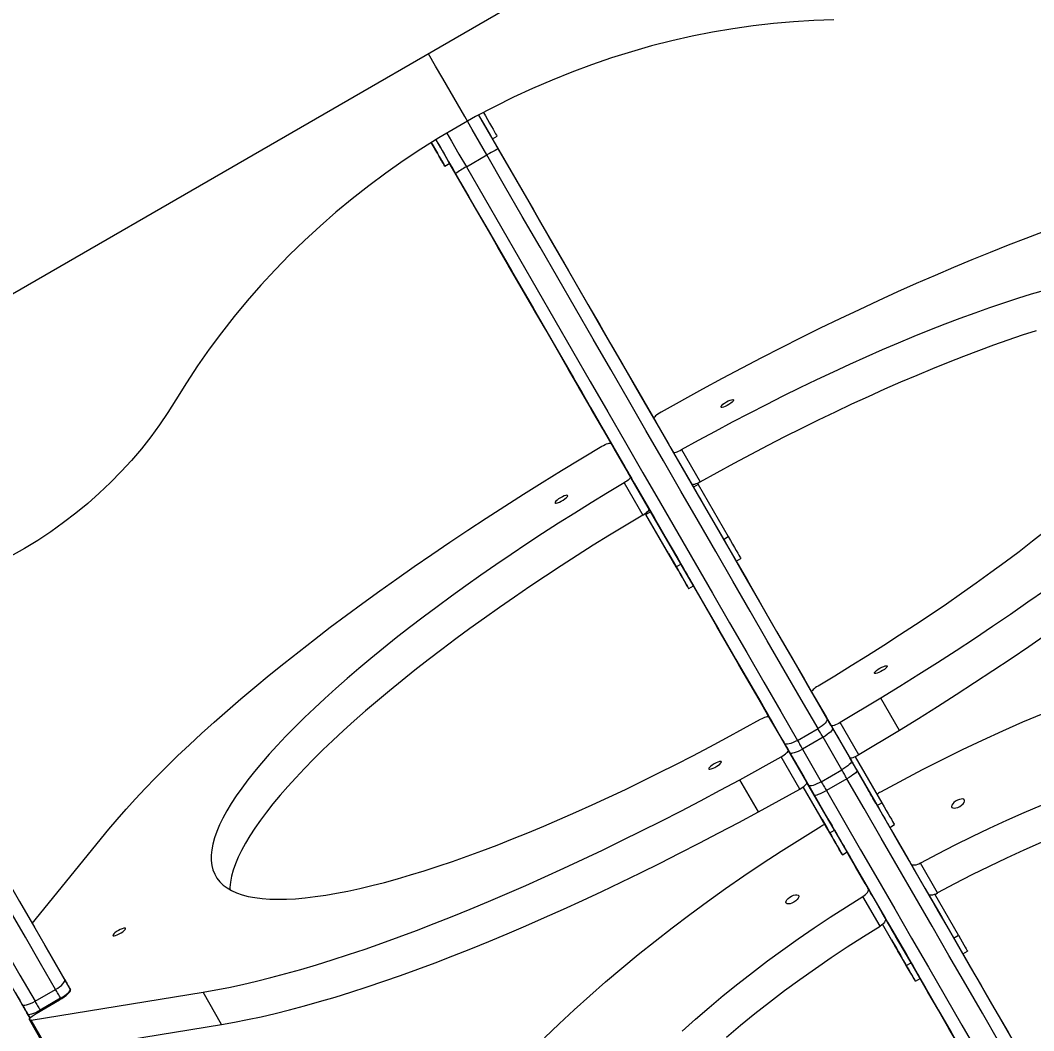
# Model space of a CAD drawing. Header units: millimetres. Extents: x -12977 to 11786, y -11805 to 10558.
# Drawn here: x -7610 to -7054, y -188 to 366 of the extents above; entities that cross this region are included whole.
import ezdxf

# ---------------------------------------------------------------- set-up
doc = ezdxf.new("R2010")
doc.units = ezdxf.units.MM
for name, color, linetype in [('DIKOM_ОБЪЕКТ', 7, 'Continuous'), ('DIKOM_РАЗМЕР_ЗОНА', 7, 'Continuous'), ('DIKOM_РАЗМЕР_ОБЪЕКТА', 7, 'Continuous')]:
    doc.layers.add(name, color=color, linetype=linetype)
doc.styles.add('style1', font='arial.ttf', dxfattribs={"width": 0.8})
doc.dimstyles.new('1-50', dxfattribs={"dimtxt": 300, "dimasz": 200, "dimexe": 100, "dimexo": 0, "dimgap": 100, "dimtad": 1, "dimtxsty": 'style1', "dimcen": 200, "dimclrd": 7, "dimclre": 7, "dimclrt": 7, "dimadec": 1, "dimazin": 2, "dimtfac": 1, "dimtmove": 0, "dimatfit": 2, "dimfxl": 0, "dimlwd": 25, "dimlwe": 18, "dimarcsym": 0})

# ---------------------------------------------------------------- blocks, each defined once
blk = doc.blocks.new('*D9')
at = {"layer": 'Defpoints', "color": 0, "transparency": 16777216}
for p in [(-11007.42, 666.08), (8787.99, 666.08), (8787.99, -10518.66)]:
    blk.add_point(p, dxfattribs=at)
at = {"layer": 'DIKOM_РАЗМЕР_ОБЪЕКТА', "color": 7, "lineweight": 18, "transparency": 16777216}
for p, q in [((-11007.42, 666.08), (-11007.42, -10618.66)), ((8787.99, 666.08), (8787.99, -10618.66))]:
    blk.add_line(p, q, dxfattribs=at)
at = {"layer": 'DIKOM_РАЗМЕР_ОБЪЕКТА', "color": 7, "lineweight": 25, "transparency": 16777216}
blk.add_line((-10807.42, -10518.66), (8587.99, -10518.66), dxfattribs=at)
at = {"layer": 'DIKOM_РАЗМЕР_ОБЪЕКТА', "color": 7, "transparency": 16777216}
for points in [[(-10807.42, -10485.32), (-10807.42, -10551.99), (-11007.42, -10518.66)], [(8587.99, -10485.32), (8587.99, -10551.99), (8787.99, -10518.66)]]:
    blk.add_solid(points, dxfattribs=at)
at = {"layer": 'DIKOM_РАЗМЕР_ОБЪЕКТА', "color": 7, "transparency": 16777216, "insert": (-1823.63, -10265.49), "char_height": 300, "attachment_point": 5, "style": 'style1'}
blk.add_mtext('19750', dxfattribs=at)
blk = doc.blocks.new('*D12')
at = {"layer": 'Defpoints', "color": 0, "transparency": 16777216}
for p in [(-12976.69, 124.08), (10764.9, 125.67), (10764.9, -11704.66)]:
    blk.add_point(p, dxfattribs=at)
at = {"layer": 'DIKOM_РАЗМЕР_ЗОНА', "color": 7, "lineweight": 18, "transparency": 16777216}
for p, q in [((-12976.69, 124.08), (-12976.69, -11804.66)), ((10764.9, 125.67), (10764.9, -11804.66))]:
    blk.add_line(p, q, dxfattribs=at)
at = {"layer": 'DIKOM_РАЗМЕР_ЗОНА', "color": 7, "lineweight": 25, "transparency": 16777216}
blk.add_line((-12776.69, -11704.66), (10564.9, -11704.66), dxfattribs=at)
at = {"layer": 'DIKOM_РАЗМЕР_ЗОНА', "color": 7, "transparency": 16777216}
for points in [[(-12776.69, -11671.32), (-12776.69, -11737.99), (-12976.69, -11704.66)], [(10564.9, -11671.32), (10564.9, -11737.99), (10764.9, -11704.66)]]:
    blk.add_solid(points, dxfattribs=at)
at = {"layer": 'DIKOM_РАЗМЕР_ЗОНА', "color": 7, "transparency": 16777216, "insert": (-1904.63, -11451.38), "char_height": 300, "attachment_point": 5, "style": 'style1'}
blk.add_mtext('23750', dxfattribs=at)

msp = doc.modelspace()

# ---------------------------------------------------------------- linework, layer by layer
at = {"layer": 'DIKOM_ОБЪЕКТ', "color": 7, "linetype": 'Continuous', "lineweight": 15}
for p, q in [((-7088.405, 518.965), (-7694.623, 168.966)), ((-7350.828, 300.497), (-7348.232, 301.997)), ((-7365.107, 285.229), (-7353.849, 291.729)), ((-7376.853, 285.573), (-7376.855, 285.572)), ((-7374.211, 286.997), (-7376.81, 285.497)), ((-7235.68, 163.341), (-7258.359, 150.777)), ((-7285.681, 133.652), (-7275.128, 115.376)), ((-7313.009, 118.695), (-7290.789, 132.054)), ((-7284.761, 132.061), (-7278.263, 120.806)), ((-7247.079, 130.22), (-7236.871, 112.539)), ((-7250.232, 126.255), (-7241.179, 110.575)), ((-7277.988, 120.333), (-7278.019, 120.383)), ((-7278.626, 112.007), (-7268.418, 94.326)), ((-7264.921, 97.695), (-7275.128, 115.376)), ((-7264.562, 97.075), (-7273.614, 112.755)), ((-7273.596, 112.726), (-7273.614, 112.755)), ((-7238.042, 111.141), (-7240.637, 109.642)), ((-7238.042, 111.141), (-7221.515, 82.514)), ((-7254.308, 73.315), (-7266.633, 94.661)), ((-7264.022, 96.14), (-7266.621, 94.64)), ((-7250.094, 66.014), (-7266.621, 94.64)), ((-7264.917, 97.69), (-7264.022, 96.14)), ((-7264.542, 97.046), (-7264.562, 97.075)), ((-7247.496, 67.514), (-7264.022, 96.14)), ((-7259.974, 89.133), (-7259.981, 89.142)), ((-7224.111, 81.015), (-7221.515, 82.514)), ((-7250.094, 66.014), (-7247.496, 67.514)), ((-7217.218, 69.078), (-7214.622, 70.576)), ((-7243.201, 54.076), (-7240.603, 55.576)), ((-7165.209, -21.006), (-7175.762, -2.729)), ((-7175.762, -2.729), (-7165.553, -20.41)), ((-7137.881, -6.048), (-7160.101, -19.407)), ((-7127.673, -23.729), (-7137.881, -6.048)), ((-7188.592, -34.506), (-7199.144, -16.229)), ((-7197.843, -18.482), (-7192.109, -28.415)), ((-7149.893, -37.088), (-7160.101, -19.407)), ((-7183.569, -29.206), (-7172.31, -22.706)), ((-7169.558, -27.472), (-7180.817, -33.972)), ((-7159.265, -45.302), (-7169.558, -27.472)), ((-7164.316, -22.552), (-7154.022, -40.381)), ((-7127.673, -23.729), (-7149.893, -37.088)), ((-7215.209, -50.694), (-7192.53, -38.13)), ((-7182.323, -55.811), (-7192.53, -38.13)), ((-7178.384, -52.187), (-7188.592, -34.506)), ((-7177.404, -53.882), (-7187.698, -36.053)), ((-7180.817, -33.972), (-7170.523, -51.801)), ((-7151.866, -38.116), (-7137.277, -63.386)), ((-7170.523, -51.801), (-7159.265, -45.302)), ((-7115.23, -45.287), (-7138.117, -57.488)), ((-7205.001, -68.375), (-7215.209, -50.694)), ((-7165.856, -79.886), (-7180.446, -54.616)), ((-7170.071, -72.585), (-7180.446, -54.616)), ((-7163.258, -78.385), (-7178.38, -52.193)), ((-7156.449, -50.179), (-7167.707, -56.679)), ((-7205.001, -68.375), (-7182.323, -55.811)), ((-7144.608, -56.689), (-7144.669, -56.583)), ((-7139.875, -64.885), (-7137.277, -63.386)), ((-7192.558, -89.932), (-7170.547, -76.211)), ((-7132.983, -76.823), (-7130.385, -75.324)), ((-7603.135, -129.457), (-7561.01, -77.905)), ((-7165.856, -79.886), (-7163.258, -78.385)), ((-7158.964, -91.823), (-7156.366, -90.324)), ((-7156.367, -90.325), (-7144.751, -110.444)), ((-7106.779, -112.787), (-7116.17, -96.521)), ((-7119.051, -100.958), (-7110.765, -115.309)), ((-7144.751, -110.444), (-7135.36, -126.71)), ((-7138.326, -131.001), (-7147.716, -114.735)), ((-7134.148, -128.809), (-7142.433, -114.458)), ((-7095.348, -136.013), (-7108.355, -113.486)), ((-7121.329, -151.013), (-7135.355, -126.719)), ((-7123.927, -152.513), (-7136.933, -129.986)), ((-7131.978, -138.568), (-7136.933, -129.986)), ((-7097.944, -137.512), (-7095.348, -136.013)), ((-7582.132, -165.835), (-7596.184, -141.498)), ((-7585.975, -159.179), (-7596.184, -141.498)), ((-7092.97, -146.128), (-7090.374, -144.629)), ((-7123.927, -152.513), (-7121.329, -151.013)), ((-7582.125, -165.847), (-7585.975, -159.179)), ((-7118.953, -161.129), (-7116.354, -159.629)), ((-7601.559, -172.187), (-7590.301, -165.688)), ((-7582.27, -165.597), (-7582.122, -165.853)), ((-7603.658, -182.514), (-7509.472, -167.17)), ((-7600.931, -178.851), (-7588.124, -171.457)), ((-7587.513, -170.516), (-7598.771, -177.017)), ((-7587.266, -170.944), (-7587.513, -170.516)), ((-7499.264, -184.851), (-7509.472, -167.17)), ((-7598.771, -177.017), (-7598.516, -177.457)), ((-7604.309, -181.425), (-7605.653, -179.097)), ((-7604.677, -182.365), (-7594.469, -200.046)), ((-7593.45, -200.195), (-7603.658, -182.514)), ((-7593.45, -200.195), (-7499.264, -184.851))]:
    msp.add_line(p, q, dxfattribs=at)
at = {"layer": 'DIKOM_ОБЪЕКТ', "color": 7, "linetype": 'Continuous', "lineweight": 15, "flags": 128}
for points in [[(-7163.553, 365.787), (-7174.593, 365.455), (-7185.677, 364.806), (-7196.794, 363.84), (-7207.932, 362.559), (-7219.082, 360.964), (-7230.233, 359.055), (-7241.372, 356.836), (-7252.489, 354.309), (-7263.572, 351.475), (-7274.612, 348.337), (-7285.597, 344.899), (-7296.516, 341.165), (-7307.358, 337.138), (-7318.113, 332.821), (-7328.769, 328.219), (-7339.317, 323.337), (-7349.745, 318.18), (-7360.044, 312.752), (-7370.205, 307.06), (-7380.214, 301.107), (-7390.064, 294.902), (-7399.745, 288.449), (-7409.247, 281.755), (-7418.56, 274.827), (-7427.676, 267.672), (-7436.585, 260.296), (-7445.278, 252.708), (-7453.747, 244.913), (-7461.985, 236.921), (-7469.981, 228.74), (-7477.728, 220.376), (-7485.219, 211.839), (-7492.447, 203.136), (-7499.404, 194.278), (-7506.084, 185.272), (-7512.478, 176.127), (-7518.582, 166.853), (-7524.39, 157.458)], [(-7353.849, 291.729), (-7357.895, 298.737), (-7361.94, 305.744), (-7365.98, 312.741), (-7370.007, 319.717), (-7374.018, 326.663), (-7378.005, 333.569), (-7381.963, 340.424), (-7385.885, 347.218)], [(-7358.414, 313.635), (-7355.776, 309.066), (-7351.716, 302.034), (-7347.657, 295.004)], [(-7357.089, 311.337), (-7350.55, 300.012), (-7344.004, 288.673), (-7337.454, 277.329), (-7330.907, 265.989), (-7324.369, 254.665), (-7317.845, 243.365), (-7311.341, 232.1), (-7304.863, 220.879), (-7298.416, 209.713), (-7292.006, 198.611), (-7285.639, 187.583), (-7279.321, 176.638), (-7273.055, 165.786), (-7266.849, 155.036), (-7260.707, 144.399), (-7254.636, 133.883)], [(-7355.766, 315.048), (-7354.694, 313.191), (-7353.491, 311.108), (-7352.364, 309.156), (-7351.337, 307.376), (-7350.429, 305.803), (-7349.659, 304.47), (-7349.044, 303.405), (-7348.595, 302.627), (-7348.323, 302.155), (-7348.232, 301.997)], [(-7381.796, 300.134), (-7380.674, 298.192), (-7379.471, 296.108), (-7378.345, 294.156), (-7377.317, 292.376), (-7376.409, 290.803), (-7375.639, 289.471), (-7375.024, 288.405), (-7374.575, 287.628), (-7374.303, 287.155), (-7374.211, 286.997)], [(-7371.039, 281.503), (-7375.099, 288.535), (-7379.158, 295.566), (-7381.739, 300.035)], [(-7375.811, 303.769), (-7373.199, 299.244), (-7369.153, 292.236), (-7365.107, 285.229)], [(-7376.855, 285.572), (-7376.946, 285.73), (-7377.219, 286.203), (-7377.667, 286.98), (-7378.283, 288.045), (-7379.052, 289.378), (-7379.96, 290.951), (-7380.988, 292.731), (-7382.115, 294.683), (-7383.318, 296.767), (-7384.346, 298.548)], [(-7384.346, 298.548), (-7383.321, 296.77), (-7382.117, 294.686), (-7380.99, 292.734), (-7379.962, 290.953), (-7379.054, 289.381), (-7378.284, 288.048), (-7377.668, 286.981), (-7377.22, 286.204), (-7376.947, 285.731), (-7376.855, 285.572)], [(-7384.154, 298.216), (-7384.244, 298.37), (-7384.346, 298.548)], [(-7384.346, 298.548), (-7384.244, 298.37), (-7384.154, 298.216)], [(-7384.345, 298.548), (-7383.275, 296.696), (-7382.072, 294.612), (-7380.945, 292.659), (-7379.917, 290.879), (-7379.008, 289.306), (-7378.239, 287.973), (-7377.623, 286.907), (-7377.174, 286.129), (-7376.901, 285.656), (-7376.81, 285.497)], [(-7376.81, 285.497), (-7376.901, 285.656), (-7377.173, 286.128), (-7377.622, 286.905), (-7378.237, 287.971), (-7379.007, 289.304), (-7379.915, 290.876), (-7380.942, 292.656), (-7382.069, 294.608), (-7383.272, 296.692), (-7384.344, 298.549)], [(-7384.109, 298.141), (-7384.199, 298.296), (-7384.265, 298.41)], [(-7384.248, 298.381), (-7384.198, 298.295), (-7384.109, 298.141)], [(-7347.657, 295.004), (-7338.014, 278.302), (-7328.368, 261.595), (-7318.722, 244.887), (-7309.081, 228.188), (-7299.446, 211.501), (-7289.823, 194.833), (-7280.215, 178.192), (-7270.626, 161.582), (-7261.059, 145.011), (-7251.516, 128.484), (-7242.004, 112.008), (-7232.524, 95.589), (-7223.082, 79.233), (-7213.678, 62.947), (-7204.319, 46.736), (-7195.007, 30.607), (-7185.746, 14.565), (-7176.538, -1.382), (-7167.389, -17.23)], [(-7172.31, -22.706), (-7181.524, -6.746), (-7190.796, 9.314), (-7200.123, 25.468), (-7209.501, 41.711), (-7218.926, 58.036), (-7228.396, 74.437), (-7237.905, 90.908), (-7247.451, 107.443), (-7257.031, 124.035), (-7266.64, 140.679), (-7276.275, 157.367), (-7285.932, 174.094), (-7295.608, 190.853), (-7305.299, 207.638), (-7315, 224.442), (-7324.711, 241.26), (-7334.424, 258.084), (-7344.138, 274.909), (-7353.849, 291.729)], [(-7374.256, 287.072), (-7372.732, 284.432), (-7368.247, 276.663), (-7363.697, 268.781), (-7359.086, 260.796), (-7354.423, 252.719), (-7349.713, 244.562), (-7344.963, 236.334), (-7340.179, 228.047), (-7335.367, 219.714), (-7330.535, 211.343)], [(-7278.019, 120.383), (-7284.09, 130.899), (-7290.231, 141.536), (-7296.438, 152.286), (-7302.703, 163.138), (-7309.022, 174.082), (-7315.389, 185.111), (-7321.799, 196.213), (-7328.246, 207.379), (-7334.724, 218.6), (-7341.228, 229.865), (-7347.752, 241.165), (-7354.29, 252.489), (-7360.836, 263.828), (-7367.386, 275.173), (-7373.933, 286.512), (-7374.213, 286.996)], [(-7374.211, 286.997), (-7372.389, 283.842), (-7361.482, 264.951), (-7350.538, 245.994), (-7339.558, 226.977), (-7328.548, 207.905), (-7317.507, 188.782), (-7306.44, 169.613), (-7295.349, 150.404), (-7284.238, 131.16), (-7273.11, 111.884), (-7261.966, 92.582), (-7250.811, 73.26), (-7239.645, 53.922), (-7228.474, 34.573), (-7217.3, 15.218), (-7206.124, -4.139)], [(-7365.107, 285.229), (-7355.396, 268.41), (-7345.683, 251.585), (-7335.969, 234.76), (-7326.259, 217.942), (-7316.557, 201.137), (-7306.866, 184.353), (-7297.19, 167.594), (-7287.533, 150.867), (-7277.898, 134.179), (-7268.289, 117.536), (-7258.71, 100.943), (-7249.163, 84.409), (-7239.654, 67.938), (-7230.185, 51.537), (-7220.759, 35.211), (-7211.382, 18.968), (-7202.055, 2.814), (-7192.783, -13.246), (-7183.569, -29.206)], [(-7190.771, -30.731), (-7199.921, -14.882), (-7209.129, 1.066), (-7218.39, 17.107), (-7227.702, 33.236), (-7237.061, 49.447), (-7246.465, 65.733), (-7255.907, 82.089), (-7265.387, 98.508), (-7274.899, 114.984), (-7284.441, 131.51), (-7294.009, 148.082), (-7303.598, 164.692), (-7313.206, 181.333), (-7322.829, 198.001), (-7332.463, 214.688), (-7342.105, 231.388), (-7351.75, 248.094), (-7361.396, 264.802), (-7371.039, 281.503)], [(-7048.892, 249.538), (-7058.438, 245.973), (-7068.128, 242.244), (-7077.955, 238.354), (-7087.908, 234.308), (-7097.98, 230.108), (-7108.162, 225.758), (-7118.445, 221.262), (-7128.821, 216.624), (-7139.281, 211.847), (-7149.815, 206.936), (-7160.414, 201.894), (-7171.071, 196.727), (-7181.774, 191.439), (-7192.516, 186.034), (-7203.287, 180.517), (-7214.077, 174.892), (-7224.878, 169.165), (-7235.68, 163.341)], [(-7247.079, 130.22), (-7237.794, 135.368), (-7228.496, 140.429), (-7219.194, 145.396), (-7209.9, 150.265), (-7200.623, 155.029), (-7191.374, 159.685), (-7182.162, 164.225), (-7172.998, 168.647), (-7163.892, 172.944), (-7154.855, 177.112), (-7145.896, 181.147), (-7137.025, 185.043), (-7128.252, 188.796), (-7119.586, 192.403), (-7111.038, 195.86), (-7102.616, 199.162), (-7094.331, 202.306), (-7086.19, 205.288), (-7078.204, 208.106), (-7070.381, 210.755), (-7062.729, 213.234), (-7055.258, 215.539), (-7047.975, 217.668)], [(-7330.535, 211.343), (-7325.763, 203.078), (-7320.987, 194.806), (-7316.207, 186.528), (-7311.425, 178.245), (-7306.642, 169.959), (-7301.858, 161.673), (-7297.073, 153.386), (-7292.29, 145.101)], [(-7236.871, 112.539), (-7227.587, 117.688), (-7218.288, 122.748), (-7208.987, 127.715), (-7199.692, 132.583), (-7190.415, 137.348), (-7181.166, 142.004), (-7171.953, 146.544), (-7162.79, 150.966), (-7153.684, 155.263), (-7144.647, 159.431), (-7135.688, 163.465), (-7126.817, 167.362), (-7118.043, 171.115), (-7109.378, 174.723), (-7100.83, 178.179), (-7092.409, 181.481), (-7084.123, 184.625), (-7075.982, 187.607), (-7067.996, 190.425), (-7060.173, 193.075), (-7052.521, 195.553)], [(-7524.39, 157.458), (-7528.69, 150.572), (-7533.278, 143.807), (-7538.144, 137.173), (-7543.28, 130.684), (-7548.679, 124.348), (-7554.33, 118.179), (-7560.223, 112.186), (-7566.348, 106.381), (-7572.695, 100.772), (-7579.252, 95.37), (-7586.007, 90.185), (-7592.95, 85.224), (-7600.068, 80.497), (-7607.349, 76.014), (-7614.78, 71.779)], [(-7222.566, 156.335), (-7221.524, 156.888), (-7220.533, 157.32), (-7219.681, 157.593), (-7219.044, 157.682), (-7218.678, 157.578), (-7218.616, 157.293), (-7218.863, 156.85), (-7219.398, 156.289), (-7220.172, 155.66), (-7221.118, 155.019), (-7222.15, 154.423), (-7223.179, 153.925), (-7224.11, 153.568), (-7224.863, 153.386), (-7225.37, 153.393), (-7225.587, 153.59), (-7225.493, 153.958), (-7225.098, 154.465), (-7224.435, 155.067), (-7223.566, 155.709), (-7222.566, 156.335)], [(-7258.359, 150.777), (-7259.225, 150.262), (-7260.038, 149.723), (-7260.768, 149.181), (-7261.384, 148.657), (-7261.861, 148.175), (-7262.18, 147.752), (-7262.327, 147.407), (-7262.298, 147.152)], [(-7292.29, 145.101), (-7291.341, 143.458), (-7290.392, 141.814), (-7289.445, 140.173), (-7288.499, 138.536), (-7287.557, 136.904), (-7286.62, 135.28), (-7285.688, 133.665), (-7284.761, 132.061)], [(-7290.789, 132.054), (-7289.911, 132.546), (-7289.036, 132.981), (-7288.202, 133.342), (-7287.441, 133.613), (-7286.785, 133.785), (-7286.259, 133.85), (-7285.886, 133.805), (-7285.681, 133.652)], [(-7254.636, 133.883), (-7254.099, 132.953), (-7253.558, 132.015), (-7253.012, 131.071), (-7252.463, 130.12), (-7251.91, 129.162), (-7251.354, 128.199), (-7250.794, 127.229), (-7250.232, 126.255)], [(-7251.745, 128.876), (-7251.558, 128.73), (-7251.223, 128.678), (-7250.752, 128.723), (-7250.162, 128.862), (-7249.474, 129.091), (-7248.712, 129.401), (-7247.905, 129.783), (-7247.079, 130.22)], [(-7561.01, -77.905), (-7556.466, -72.464), (-7551.637, -66.914), (-7546.527, -61.257), (-7541.14, -55.499), (-7535.481, -49.644), (-7529.556, -43.699), (-7523.368, -37.668), (-7516.923, -31.556), (-7510.228, -25.369), (-7503.287, -19.111), (-7496.106, -12.788), (-7488.692, -6.406), (-7481.052, 0.031), (-7473.191, 6.515), (-7465.116, 13.043), (-7456.835, 19.608), (-7448.354, 26.204), (-7439.681, 32.827), (-7430.823, 39.47), (-7421.787, 46.127), (-7412.582, 52.794), (-7403.215, 59.463), (-7393.695, 66.131), (-7384.03, 72.79), (-7374.227, 79.435), (-7364.296, 86.06), (-7354.244, 92.66), (-7344.08, 99.23), (-7333.814, 105.762), (-7323.454, 112.252), (-7313.009, 118.695)], [(-7278.263, 120.806), (-7277.345, 119.215), (-7276.435, 117.639), (-7275.534, 116.078), (-7274.644, 114.536), (-7273.764, 113.014), (-7272.897, 111.513), (-7272.045, 110.035), (-7271.206, 108.582)], [(-7273.614, 112.755), (-7274.177, 113.729), (-7274.736, 114.698), (-7275.293, 115.662), (-7275.846, 116.62), (-7276.395, 117.571), (-7276.94, 118.515), (-7277.482, 119.453), (-7278.019, 120.383)], [(-7278.626, 112.007), (-7287.726, 106.54), (-7296.758, 101.018), (-7305.711, 95.446), (-7314.574, 89.831), (-7323.339, 84.179), (-7331.995, 78.496), (-7340.534, 72.79), (-7348.944, 67.064), (-7357.219, 61.327), (-7365.347, 55.584), (-7373.321, 49.843), (-7381.13, 44.108), (-7388.767, 38.387), (-7396.225, 32.686), (-7403.492, 27.011), (-7410.562, 21.369), (-7417.428, 15.766), (-7424.08, 10.207), (-7430.514, 4.7), (-7436.72, -0.75), (-7442.692, -6.138), (-7448.424, -11.455), (-7453.909, -16.699), (-7459.141, -21.86), (-7464.114, -26.936), (-7468.824, -31.919), (-7473.264, -36.805), (-7477.43, -41.587), (-7481.316, -46.261), (-7484.92, -50.822), (-7488.236, -55.264), (-7491.262, -59.582), (-7493.993, -63.772), (-7496.427, -67.83), (-7498.561, -71.749), (-7500.394, -75.528), (-7501.921, -79.159), (-7503.142, -82.642), (-7504.057, -85.97), (-7504.662, -89.141), (-7504.96, -92.151), (-7504.947, -94.996), (-7504.626, -97.674), (-7503.995, -100.182), (-7503.056, -102.516), (-7501.81, -104.675), (-7500.257, -106.656), (-7498.401, -108.455), (-7496.243, -110.073), (-7493.785, -111.506), (-7491.029, -112.754), (-7487.981, -113.815), (-7484.641, -114.687), (-7481.015, -115.37), (-7477.105, -115.863), (-7472.917, -116.165), (-7468.455, -116.277), (-7463.725, -116.198), (-7458.73, -115.928), (-7453.477, -115.466), (-7447.972, -114.815), (-7442.221, -113.975), (-7436.23, -112.946), (-7430.005, -111.73), (-7423.554, -110.327), (-7416.884, -108.74), (-7410.001, -106.971), (-7402.915, -105.021), (-7395.631, -102.892), (-7388.16, -100.587), (-7380.509, -98.109), (-7372.685, -95.459), (-7364.699, -92.641), (-7356.559, -89.659), (-7348.274, -86.515), (-7339.852, -83.213), (-7331.304, -79.757), (-7322.638, -76.149), (-7313.865, -72.396), (-7304.993, -68.5), (-7296.035, -64.465), (-7286.997, -60.297), (-7277.892, -56), (-7268.728, -51.579), (-7259.516, -47.037), (-7250.267, -42.382), (-7240.99, -37.617), (-7231.695, -32.749), (-7222.394, -27.781), (-7213.095, -22.721), (-7203.811, -17.573)], [(-7275.128, 115.376), (-7275.095, 115.14), (-7275.218, 114.824), (-7275.493, 114.439), (-7275.908, 113.998), (-7276.451, 113.516), (-7277.1, 113.012), (-7277.834, 112.503), (-7278.626, 112.007)], [(-7236.871, 112.539), (-7237.696, 112.102), (-7238.504, 111.721), (-7239.265, 111.41), (-7239.953, 111.181), (-7240.544, 111.042), (-7241.015, 110.997), (-7241.35, 111.049), (-7241.538, 111.195)], [(-7238.319, 111.803), (-7238.276, 111.662), (-7238.042, 111.141)], [(-7271.206, 108.582), (-7264.024, 96.144), (-7256.756, 83.553), (-7249.402, 70.817), (-7241.969, 57.941), (-7234.459, 44.935), (-7226.877, 31.803), (-7219.228, 18.554), (-7211.515, 5.195), (-7203.743, -8.267), (-7195.917, -21.823), (-7188.038, -35.468), (-7180.115, -49.192), (-7172.149, -62.989)], [(-7241.208, 111.012), (-7241.109, 110.684), (-7240.64, 109.64)], [(-7241.179, 110.575), (-7240.613, 109.596), (-7240.046, 108.612), (-7239.475, 107.624), (-7238.903, 106.633), (-7238.33, 105.639), (-7237.754, 104.642), (-7237.176, 103.643), (-7236.598, 102.642)], [(-7313.498, 103.835), (-7314.498, 103.209), (-7315.368, 102.567), (-7316.03, 101.966), (-7316.426, 101.458), (-7316.519, 101.09), (-7316.303, 100.893), (-7315.796, 100.885), (-7315.043, 101.068), (-7314.111, 101.425), (-7313.083, 101.923), (-7312.051, 102.519), (-7311.105, 103.16), (-7310.33, 103.789), (-7309.796, 104.35), (-7309.548, 104.792), (-7309.611, 105.079), (-7309.977, 105.181), (-7310.614, 105.093), (-7311.466, 104.82), (-7312.456, 104.388), (-7313.498, 103.835)], [(-7236.598, 102.642), (-7230.178, 91.52), (-7223.776, 80.433), (-7217.399, 69.388), (-7211.053, 58.395), (-7204.742, 47.463), (-7198.471, 36.602), (-7192.246, 25.821), (-7186.073, 15.129), (-7179.957, 4.534), (-7173.902, -5.953), (-7167.914, -16.324), (-7161.998, -26.571), (-7160.977, -28.338)], [(-7268.418, 94.326), (-7267.626, 94.822), (-7266.892, 95.331), (-7266.242, 95.835), (-7265.7, 96.316), (-7265.284, 96.758), (-7265.01, 97.144), (-7264.887, 97.459), (-7264.921, 97.695)], [(-7266.621, 94.64), (-7266.955, 95.104), (-7267.056, 95.212)], [(-7264.022, 96.14), (-7264.691, 97.068), (-7264.927, 97.318)], [(-7259.981, 89.142), (-7260.559, 90.143), (-7261.136, 91.142), (-7261.712, 92.139), (-7262.286, 93.134), (-7262.858, 94.125), (-7263.429, 95.112), (-7263.996, 96.096), (-7264.562, 97.075)], [(-7268.418, 94.326), (-7277.518, 88.859), (-7286.549, 83.337), (-7295.502, 77.765), (-7304.366, 72.15), (-7313.131, 66.498), (-7321.788, 60.816), (-7330.325, 55.108), (-7338.736, 49.383), (-7347.011, 43.646), (-7355.139, 37.904), (-7363.112, 32.162), (-7370.923, 26.428), (-7378.56, 20.707), (-7386.016, 15.006), (-7393.283, 9.331), (-7400.354, 3.689), (-7407.219, -1.915), (-7413.873, -7.473), (-7420.306, -12.981), (-7426.512, -18.432), (-7432.484, -23.818), (-7438.216, -29.137), (-7443.701, -34.38), (-7448.933, -39.541), (-7453.906, -44.617), (-7458.616, -49.6), (-7463.056, -54.486), (-7467.222, -59.269), (-7471.108, -63.942), (-7474.712, -68.503), (-7478.028, -72.945), (-7481.054, -77.263), (-7483.785, -81.453), (-7486.219, -85.511), (-7488.353, -89.43), (-7490.185, -93.209), (-7491.713, -96.841), (-7492.935, -100.322), (-7493.849, -103.651), (-7494.455, -106.822), (-7494.752, -109.832), (-7494.783, -110.967)], [(-7199.128, -16.261), (-7203.34, -8.965), (-7209.455, 1.629), (-7215.629, 12.321), (-7221.854, 23.102), (-7228.125, 33.963), (-7234.435, 44.895), (-7240.782, 55.888), (-7247.159, 66.933), (-7253.561, 78.02), (-7259.981, 89.142)], [(-7047.398, 85.635), (-7054.666, 79.961), (-7062.122, 74.259), (-7069.759, 68.539), (-7077.57, 62.804), (-7085.543, 57.062), (-7093.671, 51.32), (-7101.945, 45.583), (-7110.357, 39.858), (-7118.895, 34.15), (-7127.551, 28.468), (-7136.316, 22.816), (-7145.18, 17.201), (-7154.132, 11.629), (-7163.163, 6.107), (-7172.264, 0.64)], [(-7221.515, 82.514), (-7220.291, 80.395), (-7219.135, 78.392), (-7218.071, 76.549), (-7217.119, 74.9), (-7216.3, 73.482), (-7215.63, 72.321), (-7215.122, 71.442), (-7214.788, 70.863), (-7214.633, 70.595), (-7214.622, 70.576)], [(-7250.549, 66.802), (-7250.78, 67.204), (-7251.166, 67.872), (-7251.676, 68.755), (-7252.268, 69.78), (-7252.893, 70.863), (-7253.501, 71.917), (-7254.044, 72.857), (-7254.477, 73.607), (-7254.765, 74.106), (-7254.884, 74.313), (-7254.826, 74.211), (-7254.594, 73.81), (-7254.208, 73.141), (-7253.699, 72.258), (-7253.107, 71.234), (-7252.482, 70.15), (-7251.873, 69.096), (-7251.331, 68.156), (-7250.897, 67.406), (-7250.61, 66.908), (-7250.49, 66.701), (-7250.549, 66.802)], [(-7254.308, 73.315), (-7253.042, 71.121), (-7251.758, 68.897), (-7250.484, 66.69), (-7249.243, 64.542), (-7248.064, 62.499), (-7246.968, 60.602), (-7245.979, 58.889), (-7245.118, 57.396), (-7244.399, 56.152), (-7243.841, 55.183), (-7243.451, 54.509)], [(-7248.089, 68.543), (-7248.177, 68.697), (-7248.436, 69.145), (-7248.842, 69.846), (-7249.358, 70.741), (-7249.939, 71.747), (-7250.533, 72.777), (-7251.088, 73.739), (-7251.555, 74.546), (-7251.891, 75.128), (-7252.066, 75.432), (-7252.066, 75.432), (-7251.891, 75.128), (-7251.555, 74.546), (-7251.089, 73.74), (-7250.534, 72.778), (-7249.939, 71.748), (-7249.359, 70.742), (-7248.842, 69.847), (-7248.436, 69.145), (-7248.177, 68.697), (-7248.089, 68.543)], [(-7247.496, 67.514), (-7246.272, 65.394), (-7245.116, 63.393), (-7244.051, 61.548), (-7243.099, 59.9), (-7242.28, 58.481), (-7241.61, 57.321), (-7241.103, 56.442), (-7240.768, 55.863), (-7240.614, 55.595), (-7240.603, 55.576)], [(-7243.451, 54.509), (-7243.24, 54.144), (-7243.212, 54.095), (-7243.366, 54.363), (-7243.701, 54.942), (-7244.208, 55.821), (-7244.878, 56.981), (-7245.698, 58.4), (-7246.649, 60.048), (-7247.714, 61.893), (-7248.87, 63.895), (-7250.094, 66.014)], [(-7047.674, 53.183), (-7057.194, 46.516), (-7066.86, 39.857), (-7076.662, 33.212), (-7086.594, 26.586), (-7096.646, 19.986), (-7106.809, 13.417), (-7117.076, 6.885), (-7127.436, 0.394), (-7137.881, -6.048)], [(-7046.987, 28.835), (-7056.652, 22.176), (-7066.455, 15.531), (-7076.386, 8.905), (-7086.438, 2.305), (-7096.601, -4.264), (-7106.867, -10.797), (-7117.227, -17.287), (-7127.673, -23.729)], [(-7138.328, 10.435), (-7137.287, 10.988), (-7136.295, 11.42), (-7135.444, 11.693), (-7134.807, 11.782), (-7134.44, 11.678), (-7134.378, 11.393), (-7134.626, 10.95), (-7135.16, 10.389), (-7135.935, 9.761), (-7136.88, 9.119), (-7137.913, 8.523), (-7138.941, 8.025), (-7139.873, 7.668), (-7140.626, 7.486), (-7141.133, 7.493), (-7141.349, 7.69), (-7141.256, 8.058), (-7140.86, 8.566), (-7140.198, 9.167), (-7139.328, 9.809), (-7138.328, 10.435)], [(-7172.264, 0.64), (-7173.055, 0.144), (-7173.79, -0.365), (-7174.44, -0.869), (-7174.982, -1.35), (-7175.398, -1.792), (-7175.671, -2.178), (-7175.794, -2.494), (-7175.762, -2.729)], [(-7206.124, -4.139), (-7205.08, -5.947), (-7204.036, -7.755), (-7202.995, -9.559), (-7201.955, -11.36), (-7200.919, -13.155), (-7199.887, -14.941), (-7198.862, -16.717), (-7197.843, -18.482)], [(-7203.811, -17.573), (-7202.986, -17.135), (-7202.178, -16.755), (-7201.416, -16.444), (-7200.728, -16.215), (-7200.138, -16.076), (-7199.667, -16.031), (-7199.332, -16.083), (-7199.144, -16.229)], [(-7049.077, -14.572), (-7060.132, -19.252), (-7071.188, -24.113), (-7082.235, -29.152), (-7093.264, -34.363), (-7104.265, -39.743), (-7115.23, -45.287)], [(-7167.389, -17.23), (-7167.282, -17.683), (-7167.413, -18.253), (-7167.776, -18.918), (-7168.358, -19.652), (-7169.134, -20.429), (-7170.077, -21.216), (-7171.149, -21.985), (-7172.31, -22.706)], [(-7167.389, -17.23), (-7167.009, -17.887), (-7166.628, -18.547), (-7166.246, -19.209), (-7165.863, -19.873), (-7165.478, -20.539), (-7165.092, -21.209), (-7164.704, -21.88), (-7164.316, -22.552)], [(-7160.101, -19.407), (-7160.979, -19.899), (-7161.853, -20.334), (-7162.688, -20.695), (-7163.448, -20.966), (-7164.106, -21.138), (-7164.631, -21.203), (-7165.004, -21.158), (-7165.209, -21.006)], [(-7169.558, -27.472), (-7169.906, -26.87), (-7170.253, -26.269), (-7170.599, -25.67), (-7170.943, -25.073), (-7171.287, -24.478), (-7171.629, -23.885), (-7171.97, -23.294), (-7172.31, -22.706)], [(-7164.316, -22.552), (-7164.272, -22.897), (-7164.463, -23.363), (-7164.882, -23.931), (-7165.511, -24.582), (-7166.328, -25.289), (-7167.301, -26.025), (-7168.391, -26.762), (-7169.558, -27.472)], [(-7192.109, -28.415), (-7191.097, -30.167), (-7190.095, -31.903), (-7189.101, -33.623), (-7188.118, -35.326), (-7187.148, -37.007), (-7186.188, -38.668), (-7185.244, -40.305), (-7184.313, -41.918)], [(-7183.569, -29.206), (-7184.773, -29.851), (-7185.975, -30.395), (-7187.129, -30.818), (-7188.189, -31.102), (-7189.116, -31.238), (-7189.873, -31.22), (-7190.432, -31.048), (-7190.771, -30.731)], [(-7187.698, -36.053), (-7188.087, -35.38), (-7188.474, -34.709), (-7188.86, -34.04), (-7189.245, -33.373), (-7189.629, -32.708), (-7190.011, -32.047), (-7190.392, -31.387), (-7190.771, -30.731)], [(-7183.569, -29.206), (-7183.229, -29.794), (-7182.888, -30.385), (-7182.545, -30.978), (-7182.202, -31.573), (-7181.857, -32.17), (-7181.511, -32.768), (-7181.164, -33.37), (-7180.817, -33.972)], [(-7192.53, -38.13), (-7191.666, -37.616), (-7190.852, -37.076), (-7190.122, -36.534), (-7189.506, -36.011), (-7189.029, -35.528), (-7188.71, -35.105), (-7188.562, -34.76), (-7188.592, -34.506)], [(-7180.817, -33.972), (-7182.014, -34.628), (-7183.199, -35.203), (-7184.323, -35.677), (-7185.343, -36.031), (-7186.221, -36.252), (-7186.923, -36.33), (-7187.421, -36.263), (-7187.698, -36.053)], [(-7149.893, -37.088), (-7150.771, -37.58), (-7151.645, -38.015), (-7152.48, -38.376), (-7153.241, -38.647), (-7153.898, -38.819), (-7154.423, -38.884), (-7154.796, -38.839), (-7155.002, -38.687)], [(-7154.978, -38.73), (-7150.402, -46.657), (-7144.731, -56.479), (-7139.152, -66.141), (-7133.669, -75.638), (-7128.287, -84.959), (-7123.012, -94.097)], [(-7229.261, -42.065), (-7230.261, -42.691), (-7231.131, -43.333), (-7231.793, -43.935), (-7232.188, -44.442), (-7232.282, -44.81), (-7232.066, -45.007), (-7231.558, -45.014), (-7230.805, -44.831), (-7229.874, -44.475), (-7228.846, -43.977), (-7227.814, -43.381), (-7226.868, -42.74), (-7226.093, -42.111), (-7225.559, -41.55), (-7225.311, -41.107), (-7225.373, -40.821), (-7225.739, -40.718), (-7226.376, -40.807), (-7227.228, -41.079), (-7228.219, -41.512), (-7229.261, -42.065)], [(-7184.313, -41.918), (-7174.433, -59.028), (-7164.475, -76.278), (-7154.438, -93.662), (-7144.325, -111.177), (-7134.14, -128.818), (-7123.885, -146.581), (-7113.563, -164.46), (-7103.175, -182.452), (-7092.725, -200.552), (-7082.216, -218.755), (-7071.65, -237.056), (-7061.029, -255.451), (-7050.357, -273.936), (-7039.636, -292.505), (-7028.869, -311.155), (-7018.059, -329.878), (-7007.208, -348.672)], [(-7154.022, -40.381), (-7153.979, -40.726), (-7154.169, -41.192), (-7154.588, -41.76), (-7155.218, -42.41), (-7156.035, -43.118), (-7157.007, -43.854), (-7158.098, -44.591), (-7159.265, -45.302)], [(-7154.022, -40.381), (-7153.632, -41.057), (-7153.241, -41.733), (-7152.849, -42.412), (-7152.457, -43.093), (-7152.063, -43.774), (-7151.669, -44.458), (-7151.274, -45.142), (-7150.877, -45.828)], [(-7590.301, -165.688), (-7598.556, -151.389), (-7606.858, -137.009), (-7615.205, -122.552), (-7623.593, -108.024), (-7632.019, -93.429), (-7640.48, -78.774), (-7648.973, -64.064), (-7657.495, -49.304)], [(-7651.973, -44.867), (-7643.517, -59.513), (-7635.091, -74.108), (-7626.695, -88.65), (-7618.335, -103.13), (-7610.013, -117.545), (-7601.73, -131.89), (-7593.493, -146.158), (-7585.302, -160.345)], [(-7156.449, -50.179), (-7156.803, -49.565), (-7157.157, -48.951), (-7157.51, -48.34), (-7157.863, -47.729), (-7158.214, -47.12), (-7158.566, -46.512), (-7158.915, -45.906), (-7159.265, -45.302)], [(-7150.877, -45.828), (-7150.898, -46.061), (-7151.151, -46.42), (-7151.626, -46.891), (-7152.306, -47.455), (-7153.163, -48.091), (-7154.166, -48.775), (-7155.275, -49.479), (-7156.449, -50.179)], [(-7150.877, -45.828), (-7141.539, -62.002), (-7132.23, -78.126), (-7122.953, -94.194), (-7113.711, -110.202), (-7104.508, -126.143), (-7095.347, -142.01), (-7086.231, -157.8), (-7077.163, -173.505), (-7068.148, -189.12), (-7059.188, -204.64), (-7050.286, -220.059), (-7041.445, -235.37), (-7032.67, -250.57), (-7023.962, -265.652), (-7015.326, -280.611), (-7006.764, -295.441), (-6998.279, -310.137), (-6989.874, -324.695), (-6981.553, -339.107), (-6973.319, -353.369), (-6965.174, -367.477), (-6957.121, -381.425)], [(-7509.472, -167.17), (-7502.488, -165.955), (-7495.266, -164.548), (-7487.812, -162.951), (-7480.132, -161.165), (-7472.232, -159.191), (-7464.121, -157.032), (-7455.804, -154.689), (-7447.288, -152.164), (-7438.582, -149.459), (-7429.692, -146.577), (-7420.626, -143.52), (-7411.392, -140.291), (-7401.998, -136.892), (-7392.452, -133.326), (-7382.761, -129.597), (-7372.935, -125.707), (-7362.982, -121.661), (-7352.91, -117.461), (-7342.728, -113.111), (-7332.444, -108.615), (-7322.069, -103.976), (-7311.609, -99.2), (-7301.075, -94.289), (-7290.475, -89.247), (-7279.819, -84.081), (-7269.115, -78.792), (-7258.373, -73.387), (-7247.603, -67.87), (-7236.812, -62.246), (-7226.012, -56.519), (-7215.209, -50.694)], [(-7182.323, -55.811), (-7181.458, -55.297), (-7180.644, -54.757), (-7179.914, -54.214), (-7179.298, -53.691), (-7178.821, -53.209), (-7178.502, -52.786), (-7178.354, -52.441), (-7178.384, -52.187)], [(-7170.523, -51.801), (-7171.721, -52.457), (-7172.905, -53.032), (-7174.029, -53.506), (-7175.05, -53.86), (-7175.928, -54.081), (-7176.629, -54.159), (-7177.129, -54.091), (-7177.404, -53.882)], [(-7174.26, -59.328), (-7174.656, -58.643), (-7175.051, -57.958), (-7175.446, -57.274), (-7175.84, -56.593), (-7176.232, -55.912), (-7176.624, -55.233), (-7177.015, -54.557), (-7177.404, -53.882)], [(-7170.523, -51.801), (-7170.174, -52.406), (-7169.824, -53.012), (-7169.473, -53.62), (-7169.121, -54.229), (-7168.769, -54.84), (-7168.415, -55.452), (-7168.061, -56.065), (-7167.707, -56.679)], [(-6961.326, -388.141), (-6969.436, -374.095), (-6977.638, -359.888), (-6985.931, -345.525), (-6994.31, -331.011), (-7002.774, -316.351), (-7011.319, -301.551), (-7019.941, -286.616), (-7028.639, -271.552), (-7037.408, -256.364), (-7046.245, -241.057), (-7055.147, -225.637), (-7064.112, -210.11), (-7073.136, -194.481), (-7082.215, -178.755), (-7091.347, -162.939), (-7100.527, -147.038), (-7109.753, -131.059), (-7119.02, -115.006), (-7128.328, -98.886), (-7137.67, -82.704), (-7147.045, -66.466), (-7156.449, -50.179)], [(-7608.685, -173.845), (-7616.876, -159.658), (-7625.113, -145.39), (-7633.395, -131.046), (-7641.718, -116.63), (-7650.078, -102.149), (-7658.473, -87.609), (-7666.9, -73.013), (-7675.356, -58.367)], [(-7668.752, -55.804), (-7660.231, -70.564), (-7651.739, -85.275), (-7643.277, -99.93), (-7634.851, -114.524), (-7626.463, -129.052), (-7618.116, -143.509), (-7609.814, -157.889), (-7601.559, -172.187)], [(-7167.707, -56.679), (-7168.898, -57.345), (-7170.064, -57.953), (-7171.158, -58.48), (-7172.138, -58.905), (-7172.965, -59.211), (-7173.611, -59.387), (-7174.048, -59.427), (-7174.26, -59.328)], [(-6980.504, -394.925), (-6988.556, -380.977), (-6996.701, -366.87), (-7004.936, -352.607), (-7013.257, -338.194), (-7021.661, -323.638), (-7030.146, -308.942), (-7038.708, -294.111), (-7047.345, -279.152), (-7056.052, -264.07), (-7064.828, -248.87), (-7073.669, -233.558), (-7082.571, -218.14), (-7091.53, -202.62), (-7100.546, -187.005), (-7109.614, -171.299), (-7118.729, -155.51), (-7127.891, -139.642), (-7137.094, -123.702), (-7146.336, -107.694), (-7155.613, -91.626), (-7164.922, -75.502), (-7174.26, -59.328)], [(-7167.707, -56.679), (-7158.303, -72.966), (-7148.928, -89.204), (-7139.586, -105.386), (-7130.279, -121.506), (-7121.01, -137.559), (-7111.785, -153.539), (-7102.605, -169.439), (-7093.473, -185.255), (-7084.394, -200.981), (-7075.371, -216.61), (-7066.406, -232.137), (-7057.503, -247.557), (-7048.666, -262.864), (-7039.897, -278.052), (-7031.2, -293.117), (-7022.577, -308.052), (-7014.033, -322.851), (-7005.569, -337.511), (-6997.189, -352.025), (-6988.896, -366.388), (-6980.694, -380.595), (-6972.585, -394.641)], [(-7140.269, -64.204), (-7140.272, -64.199), (-7140.391, -63.992), (-7140.679, -63.494), (-7141.112, -62.744), (-7141.655, -61.804), (-7142.263, -60.749), (-7142.889, -59.666), (-7143.48, -58.642), (-7143.99, -57.759), (-7144.376, -57.09), (-7144.608, -56.689)], [(-7144.091, -57.585), (-7142.824, -59.779), (-7141.54, -62.002), (-7140.265, -64.211), (-7139.026, -66.358), (-7137.846, -68.401), (-7136.751, -70.298), (-7135.762, -72.011), (-7134.9, -73.504), (-7134.182, -74.748), (-7133.622, -75.716), (-7133.233, -76.39)], [(-7137.277, -63.386), (-7136.054, -65.505), (-7134.897, -67.507), (-7133.833, -69.351), (-7132.881, -71), (-7132.063, -72.418), (-7131.392, -73.579), (-7130.885, -74.458), (-7130.55, -75.037), (-7130.396, -75.305), (-7130.385, -75.324)], [(-7049.884, -64.888), (-7059.401, -68.899), (-7068.921, -73.086), (-7078.431, -77.447), (-7087.922, -81.976), (-7097.382, -86.668), (-7106.802, -91.518), (-7116.17, -96.521)], [(-7094.581, -65.341), (-7093.6, -64.683), (-7092.785, -63.946), (-7092.21, -63.194), (-7091.925, -62.496), (-7091.955, -61.913), (-7092.297, -61.498), (-7092.923, -61.286), (-7093.775, -61.296), (-7094.779, -61.529), (-7095.844, -61.962), (-7096.876, -62.558), (-7097.785, -63.264), (-7098.488, -64.017), (-7098.923, -64.749), (-7099.052, -65.397), (-7098.863, -65.903), (-7098.374, -66.22), (-7097.626, -66.322), (-7096.688, -66.199), (-7095.642, -65.862), (-7094.581, -65.341)], [(-7499.264, -184.851), (-7492.28, -183.636), (-7485.058, -182.229), (-7477.604, -180.632), (-7469.924, -178.846), (-7462.025, -176.872), (-7453.913, -174.712), (-7445.596, -172.37), (-7437.081, -169.844), (-7428.374, -167.14), (-7419.485, -164.258), (-7410.419, -161.2), (-7401.184, -157.971), (-7391.79, -154.572), (-7382.244, -151.007), (-7372.553, -147.278), (-7362.727, -143.388), (-7352.774, -139.342), (-7342.702, -135.142), (-7332.52, -130.792), (-7322.236, -126.296), (-7311.861, -121.657), (-7301.401, -116.881), (-7290.867, -111.969), (-7280.267, -106.928), (-7269.611, -101.761), (-7258.907, -96.473), (-7248.166, -91.068), (-7237.395, -85.551), (-7226.604, -79.927), (-7215.804, -74.2), (-7205.001, -68.375)], [(-7166.311, -79.098), (-7166.543, -78.696), (-7166.929, -78.027), (-7167.439, -77.144), (-7168.03, -76.12), (-7168.656, -75.037), (-7169.264, -73.983), (-7169.807, -73.043), (-7170.24, -72.293), (-7170.528, -71.794), (-7170.647, -71.588), (-7170.589, -71.689), (-7170.357, -72.09), (-7169.97, -72.759), (-7169.461, -73.642), (-7168.87, -74.666), (-7168.244, -75.749), (-7167.635, -76.804), (-7167.093, -77.744), (-7166.66, -78.494), (-7166.372, -78.992), (-7166.253, -79.199), (-7166.311, -79.098)], [(-7163.851, -77.357), (-7163.94, -77.203), (-7164.199, -76.755), (-7164.604, -76.053), (-7165.121, -75.159), (-7165.701, -74.152), (-7166.296, -73.122), (-7166.851, -72.161), (-7167.318, -71.354), (-7167.653, -70.772), (-7167.829, -70.468), (-7167.829, -70.468), (-7167.653, -70.772), (-7167.317, -71.353), (-7166.852, -72.161), (-7166.297, -73.122), (-7165.702, -74.151), (-7165.121, -75.158), (-7164.605, -76.052), (-7164.199, -76.755), (-7163.94, -77.203), (-7163.851, -77.357)], [(-7170.071, -72.585), (-7168.805, -74.779), (-7167.521, -77.002), (-7166.246, -79.21), (-7165.006, -81.358), (-7163.827, -83.401), (-7162.731, -85.298), (-7161.742, -87.011), (-7160.881, -88.504), (-7160.162, -89.748), (-7159.603, -90.716), (-7159.214, -91.391)], [(-7133.233, -76.39), (-7133.023, -76.755), (-7132.983, -76.824)], [(-7159.214, -91.391), (-7159.003, -91.756), (-7158.975, -91.805), (-7159.129, -91.537), (-7159.464, -90.958), (-7159.971, -90.079), (-7160.641, -88.919), (-7161.46, -87.5), (-7162.412, -85.851), (-7163.477, -84.007), (-7164.632, -82.005), (-7165.856, -79.886)], [(-7163.258, -78.385), (-7162.034, -80.505), (-7160.878, -82.507), (-7159.814, -84.352), (-7158.862, -85.999), (-7158.043, -87.418), (-7157.373, -88.579), (-7156.866, -89.458), (-7156.531, -90.037), (-7156.377, -90.305), (-7156.366, -90.324)], [(-7050.01, -85.165), (-7059.53, -89.352), (-7069.04, -93.713), (-7078.531, -98.242), (-7087.991, -102.934), (-7097.411, -107.784), (-7106.779, -112.787)], [(-7322.249, -192.217), (-7314.212, -184.492), (-7305.956, -176.805), (-7297.488, -169.165), (-7288.816, -161.575), (-7279.948, -154.044), (-7270.888, -146.577), (-7261.648, -139.182), (-7252.233, -131.865), (-7242.653, -124.631), (-7232.915, -117.487), (-7223.029, -110.439), (-7213.001, -103.494), (-7202.841, -96.656), (-7192.558, -89.932)], [(-7146.394, -107.597), (-7151.67, -98.459), (-7156.367, -90.324)], [(-7156.367, -90.324), (-7155.737, -91.416), (-7154.947, -92.785), (-7154.175, -94.121), (-7153.425, -95.421), (-7152.695, -96.684)], [(-7123.012, -94.097), (-7122.539, -94.916), (-7122.059, -95.747), (-7121.572, -96.59), (-7121.08, -97.443), (-7120.581, -98.307), (-7120.077, -99.18), (-7119.567, -100.064), (-7119.051, -100.958)], [(-7152.695, -96.684), (-7146.459, -107.485), (-7140.092, -118.513), (-7133.599, -129.76), (-7126.983, -141.22), (-7120.247, -152.888), (-7113.395, -164.755), (-7106.432, -176.815), (-7099.362, -189.061), (-7092.188, -201.487), (-7084.915, -214.084), (-7077.547, -226.846), (-7070.088, -239.765), (-7062.542, -252.835)], [(-7116.17, -96.521), (-7117.011, -96.932), (-7117.852, -97.255), (-7118.665, -97.478), (-7119.419, -97.592), (-7120.088, -97.594), (-7120.649, -97.483), (-7121.081, -97.264), (-7121.368, -96.944)], [(-7147.716, -114.735), (-7146.94, -114.213), (-7146.24, -113.645), (-7145.642, -113.053), (-7145.165, -112.457), (-7144.829, -111.878), (-7144.644, -111.337), (-7144.618, -110.853), (-7144.751, -110.444)], [(-7142.433, -114.458), (-7142.949, -113.564), (-7143.46, -112.68), (-7143.964, -111.807), (-7144.463, -110.943), (-7144.955, -110.09), (-7145.441, -109.247), (-7145.922, -108.416), (-7146.394, -107.597)], [(-7246.786, -188.584), (-7239.459, -182.013), (-7231.934, -175.494), (-7224.219, -169.035), (-7216.323, -162.643), (-7208.255, -156.324), (-7200.023, -150.086), (-7191.637, -143.936), (-7183.105, -137.881), (-7174.437, -131.926), (-7165.644, -126.079), (-7156.733, -120.347), (-7147.716, -114.735)], [(-7185.514, -117.842), (-7186.575, -118.363), (-7187.62, -118.699), (-7188.559, -118.822), (-7189.306, -118.72), (-7189.795, -118.402), (-7189.985, -117.897), (-7189.856, -117.25), (-7189.42, -116.517), (-7188.717, -115.764), (-7187.809, -115.058), (-7186.777, -114.462), (-7185.711, -114.028), (-7184.708, -113.796), (-7183.856, -113.785), (-7183.23, -113.998), (-7182.887, -114.413), (-7182.857, -114.996), (-7183.142, -115.695), (-7183.718, -116.446), (-7184.533, -117.183), (-7185.514, -117.842)], [(-7111.977, -113.21), (-7111.69, -113.53), (-7111.258, -113.749), (-7110.697, -113.86), (-7110.028, -113.858), (-7109.273, -113.744), (-7108.461, -113.521), (-7107.62, -113.199), (-7106.779, -112.787)], [(-7110.765, -115.309), (-7110.232, -116.233), (-7109.693, -117.167), (-7109.148, -118.11), (-7108.599, -119.06), (-7108.046, -120.019), (-7107.488, -120.985), (-7106.926, -121.959), (-7106.36, -122.939)], [(-7135.36, -126.71), (-7135.227, -127.119), (-7135.253, -127.602), (-7135.438, -128.143), (-7135.774, -128.722), (-7136.25, -129.318), (-7136.849, -129.911), (-7137.549, -130.479), (-7138.326, -131.001)], [(-7106.36, -122.939), (-7100.402, -133.259), (-7094.5, -143.48), (-7088.66, -153.596), (-7082.885, -163.598), (-7077.182, -173.478), (-7071.553, -183.227), (-7066.003, -192.839), (-7060.538, -202.305), (-7055.161, -211.619), (-7049.877, -220.771), (-7044.69, -229.756), (-7039.603, -238.566), (-7034.621, -247.194), (-7029.749, -255.633), (-7024.989, -263.877), (-7020.347, -271.919), (-7015.825, -279.751), (-7011.427, -287.369), (-7007.156, -294.766), (-7003.016, -301.936)], [(-7555.851, -133.355), (-7556.852, -133.98), (-7557.721, -134.623), (-7558.384, -135.224), (-7558.779, -135.732), (-7558.872, -136.1), (-7558.656, -136.297), (-7558.148, -136.304), (-7557.395, -136.122), (-7556.464, -135.765), (-7555.436, -135.267), (-7554.403, -134.67), (-7553.458, -134.03), (-7552.684, -133.401), (-7552.149, -132.84), (-7551.901, -132.397), (-7551.963, -132.111), (-7552.329, -132.008), (-7552.966, -132.097), (-7553.818, -132.369), (-7554.809, -132.802), (-7555.851, -133.355)], [(-7222.543, -191.76), (-7214.828, -185.301), (-7206.932, -178.909), (-7198.864, -172.59), (-7190.632, -166.352), (-7182.246, -160.202), (-7173.714, -154.147), (-7165.046, -148.192), (-7156.253, -142.345), (-7147.342, -136.613), (-7138.326, -131.001)], [(-7129.743, -136.439), (-7130.309, -135.459), (-7130.87, -134.486), (-7131.429, -133.519), (-7131.982, -132.56), (-7132.531, -131.609), (-7133.075, -130.667), (-7133.614, -129.733), (-7134.148, -128.809)], [(-7131.978, -138.568), (-7130.792, -140.623), (-7129.547, -142.778), (-7128.27, -144.99), (-7126.988, -147.212), (-7125.724, -149.401), (-7124.505, -151.511), (-7123.358, -153.5), (-7122.303, -155.326), (-7121.363, -156.954), (-7120.558, -158.348), (-7119.903, -159.483)], [(-7026.399, -315.436), (-7030.539, -308.266), (-7034.809, -300.869), (-7039.208, -293.251), (-7043.73, -285.418), (-7048.372, -277.377), (-7053.132, -269.133), (-7058.004, -260.694), (-7062.985, -252.066), (-7068.072, -243.256), (-7073.26, -234.271), (-7078.544, -225.118), (-7083.921, -215.805), (-7089.386, -206.339), (-7094.935, -196.727), (-7100.564, -186.978), (-7106.268, -177.098), (-7112.042, -167.097), (-7117.882, -156.981), (-7123.785, -146.759), (-7129.743, -136.439)], [(-7095.348, -136.013), (-7094.244, -137.926), (-7093.243, -139.659), (-7092.369, -141.175), (-7091.635, -142.444), (-7091.06, -143.44), (-7090.654, -144.143), (-7090.426, -144.539), (-7090.374, -144.629)], [(-7126.432, -148.174), (-7126.789, -147.556), (-7127.277, -146.712), (-7127.855, -145.71), (-7128.477, -144.631), (-7129.094, -143.564), (-7129.654, -142.594), (-7130.112, -141.8), (-7130.432, -141.246), (-7130.588, -140.977), (-7130.565, -141.016), (-7130.368, -141.358), (-7130.01, -141.976), (-7129.523, -142.82), (-7128.945, -143.822), (-7128.322, -144.9), (-7127.706, -145.968), (-7127.146, -146.938), (-7126.687, -147.732), (-7126.368, -148.286), (-7126.212, -148.555), (-7126.235, -148.516), (-7126.432, -148.174)], [(-7123.802, -146.73), (-7123.89, -146.576), (-7124.148, -146.128), (-7124.554, -145.426), (-7125.07, -144.532), (-7125.652, -143.525), (-7126.246, -142.495), (-7126.801, -141.534), (-7127.267, -140.727), (-7127.603, -140.145), (-7127.779, -139.84), (-7127.779, -139.84), (-7127.604, -140.144), (-7127.268, -140.726), (-7126.801, -141.533), (-7126.247, -142.494), (-7125.652, -143.524), (-7125.071, -144.531), (-7124.555, -145.425), (-7124.149, -146.128), (-7123.89, -146.576), (-7123.802, -146.73)], [(-7119.903, -159.483), (-7119.412, -160.333), (-7119.095, -160.882), (-7118.958, -161.119), (-7119.004, -161.039), (-7119.233, -160.643), (-7119.639, -159.94), (-7120.214, -158.944), (-7120.947, -157.675), (-7121.822, -156.158), (-7122.822, -154.427), (-7123.927, -152.513)], [(-7121.329, -151.013), (-7120.224, -152.926), (-7119.224, -154.659), (-7118.349, -156.175), (-7117.616, -157.444), (-7117.041, -158.44), (-7116.635, -159.144), (-7116.407, -159.539), (-7116.354, -159.629)], [(-7590.301, -165.688), (-7589.138, -164.969), (-7588.062, -164.208), (-7587.112, -163.432), (-7586.326, -162.673), (-7585.733, -161.959), (-7585.357, -161.317), (-7585.211, -160.772), (-7585.302, -160.345)], [(-7585.302, -160.345), (-7584.927, -160.996), (-7584.55, -161.648), (-7584.172, -162.302), (-7583.793, -162.958), (-7583.414, -163.615), (-7583.034, -164.274), (-7582.652, -164.935), (-7582.27, -165.597)], [(-7587.513, -170.516), (-7587.864, -169.908), (-7588.215, -169.3), (-7588.564, -168.694), (-7588.914, -168.09), (-7589.261, -167.487), (-7589.609, -166.885), (-7589.955, -166.286), (-7590.301, -165.688)], [(-7588.124, -171.457), (-7586.79, -170.645), (-7585.544, -169.803), (-7584.433, -168.961), (-7583.499, -168.153), (-7582.78, -167.41), (-7582.301, -166.76), (-7582.083, -166.228), (-7582.132, -165.835)], [(-7587.513, -170.516), (-7586.346, -169.806), (-7585.255, -169.069), (-7584.282, -168.333), (-7583.466, -167.626), (-7582.837, -166.975), (-7582.418, -166.407), (-7582.226, -165.941), (-7582.27, -165.597)], [(-7612.444, -167.335), (-7611.207, -169.476), (-7609.981, -171.601), (-7608.765, -173.707), (-7607.561, -175.793), (-7606.37, -177.855), (-7605.193, -179.893), (-7604.309, -181.425)], [(-7608.685, -173.845), (-7608.361, -174.138), (-7607.816, -174.284), (-7607.072, -174.279), (-7606.157, -174.123), (-7605.106, -173.822), (-7603.959, -173.387), (-7602.762, -172.835), (-7601.559, -172.187)], [(-7601.559, -172.187), (-7601.214, -172.785), (-7600.867, -173.385), (-7600.52, -173.987), (-7600.172, -174.59), (-7599.823, -175.194), (-7599.473, -175.8), (-7599.123, -176.408), (-7598.771, -177.017)], [(-7605.653, -179.097), (-7606.035, -178.435), (-7606.417, -177.774), (-7606.797, -177.115), (-7607.176, -176.458), (-7607.555, -175.802), (-7607.933, -175.148), (-7608.31, -174.495), (-7608.685, -173.845)], [(-7605.653, -179.097), (-7605.376, -179.306), (-7604.878, -179.374), (-7604.175, -179.296), (-7603.297, -179.076), (-7602.277, -178.722), (-7601.153, -178.248), (-7599.969, -177.672), (-7598.771, -177.017)], [(-7603.658, -182.514), (-7604.295, -182.555), (-7604.65, -182.403), (-7604.696, -182.07), (-7604.431, -181.579), (-7603.874, -180.965), (-7603.063, -180.272), (-7602.058, -179.55), (-7600.931, -178.851)]]:
    msp.add_lwpolyline(points, dxfattribs=at)
at = {"layer": 'DIKOM_ОБЪЕКТ', "color": 7, "linetype": 'Continuous', "lineweight": 15}
for centre, radius, start, end in [((-7328.554, 251.39), 47.614, 113.654, 122.09047), ((-7342.942, 243.359), 47.375, 117.89567, 126.37508), ((-7133.156, -66.596), 10.371, 118.57757, 130.91317), ((-7165.144, -85.057), 10.366, 108.90757, 121.41755)]:
    msp.add_arc(centre, radius, start, end, dxfattribs=at)

# ---------------------------------------------------------------- dimensions: what is measured, and where the dimension line sits
at = {"layer": 'DIKOM_РАЗМЕР_ЗОНА'}
dim = msp.add_linear_dim(base=(10764.904, -11704.658), p1=(-12976.695, 124.079), p2=(10764.904, 125.672), text='23750', dimstyle='1-50', dxfattribs=at)
dim.commit()
dim.dimension.update_dxf_attribs({"geometry": '*D12', "text_midpoint": (-1904.628, -11704.658), "dimtype": 160})
at = {"layer": 'DIKOM_РАЗМЕР_ОБЪЕКТА'}
dim = msp.add_linear_dim(base=(8787.993, -10518.658), p1=(-11007.417, 666.079), p2=(8787.993, 666.082), text='19750', dimstyle='1-50', dxfattribs=at)
dim.commit()
dim.dimension.update_dxf_attribs({"geometry": '*D9', "text_midpoint": (-1823.628, -10518.658), "dimtype": 160})

doc.saveas('drawing.dxf')
